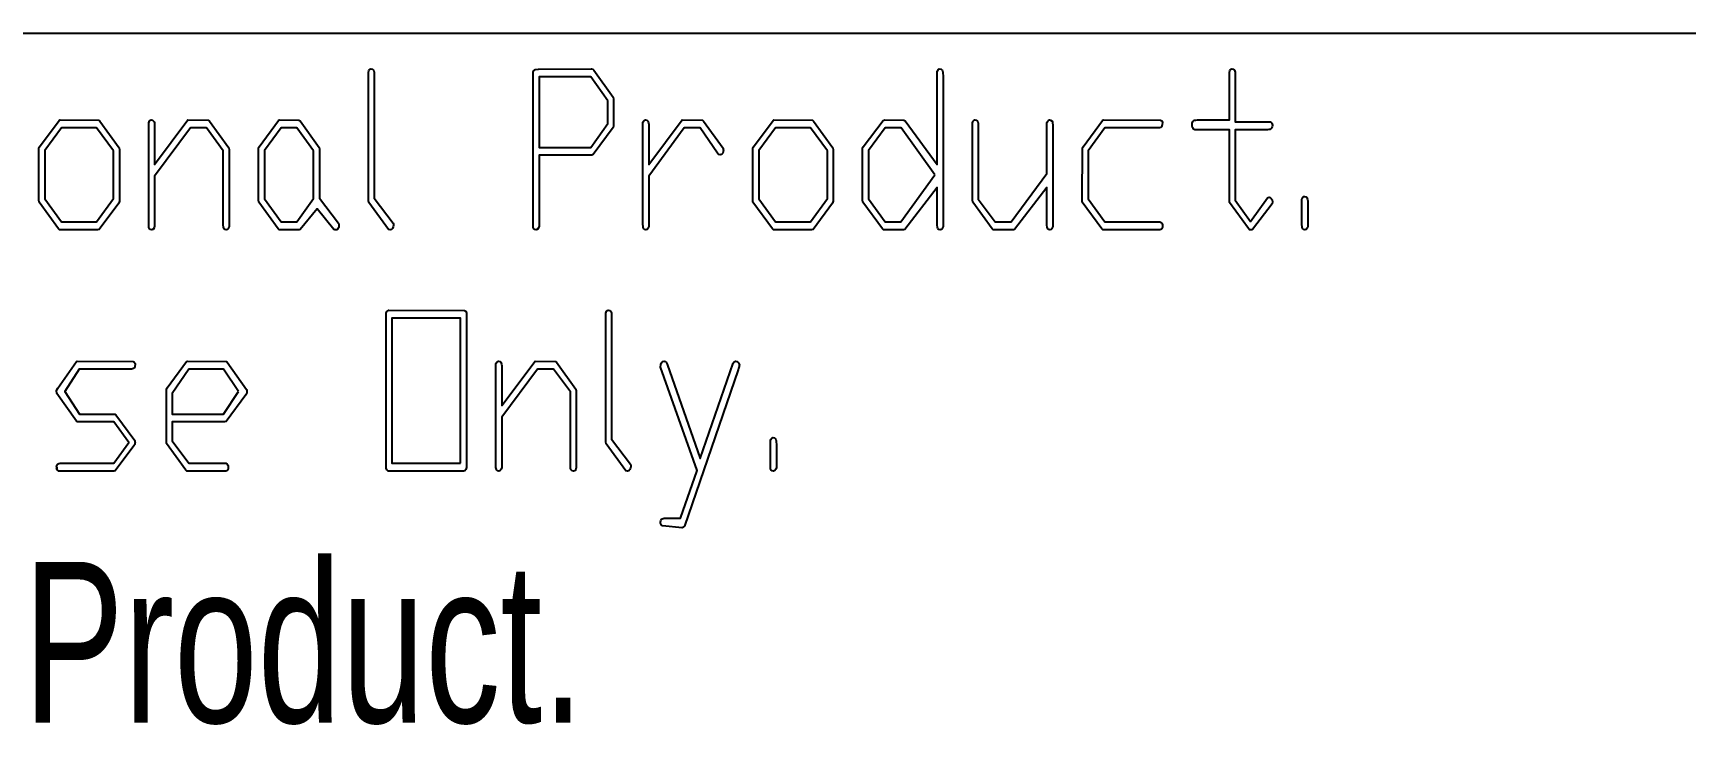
# Model space of a CAD drawing. Header units: millimetres. Extents: x 0 to 220, y -29 to 200.
# Drawn here: x 57.12 to 106.8, y -20.79 to 0 of the extents above; entities that cross this region are included whole.
import ezdxf

# ---------------------------------------------------------------- set-up
doc = ezdxf.new("R2010")
doc.units = ezdxf.units.MM
doc.styles.add('SLDTEXTSTYLE0', font='TXT', dxfattribs={"width": 0.7})

msp = doc.modelspace()

# ---------------------------------------------------------------- linework, layer by layer
at = {"color": 7, "linetype": 'Continuous'}
msp.add_line((0, 0), (220, 0), dxfattribs=at)
at = {"color": 7, "linetype": 'Continuous', "flags": 128}
for points in [[(67.35, -1.114), (67.361, -1.138), (67.369, -1.172), (67.374, -1.219), (67.376, -1.276), (67.376, -1.276), (67.376, -4.96), (67.376, -4.96), (67.94, -5.709), (67.94, -5.709), (67.951, -5.742), (67.954, -5.774), (67.954, -5.774), (67.948, -5.824), (67.928, -5.87), (67.895, -5.901), (67.849, -5.912), (67.849, -5.912), (67.806, -5.906), (67.806, -5.906), (67.214, -5.091), (67.214, -5.091), (67.199, -5.039), (67.199, -5.039), (67.199, -1.171), (67.199, -1.171), (67.21, -1.135), (67.226, -1.108), (67.246, -1.089), (67.271, -1.079), (67.271, -1.079), (67.318, -1.088), (67.35, -1.114)], [(73.979, -1.118), (74.558, -1.93), (74.558, -1.93), (74.567, -1.989), (74.567, -1.989), (74.567, -2.794), (74.567, -2.794), (74.557, -2.84), (74.557, -2.84), (73.957, -3.652), (73.957, -3.652), (73.913, -3.672), (73.913, -3.672), (72.327, -3.672), (72.327, -3.672), (72.327, -5.803), (72.327, -5.803), (72.312, -5.856), (72.281, -5.899), (72.281, -5.899), (72.265, -5.908), (72.239, -5.912), (72.239, -5.912), (72.201, -5.905), (72.174, -5.883), (72.164, -5.864), (72.156, -5.839), (72.152, -5.807), (72.151, -5.768), (72.151, -5.768), (72.151, -1.177), (72.151, -1.177), (72.16, -1.148), (72.174, -1.123), (72.191, -1.104), (72.213, -1.091), (72.213, -1.091), (72.314, -1.085), (72.314, -1.085), (73.902, -1.079), (73.902, -1.079), (73.948, -1.089), (73.979, -1.118)], [(74.391, -2.034), (73.886, -1.314), (73.886, -1.314), (72.327, -1.314), (72.327, -1.314), (72.327, -3.436), (72.327, -3.436), (73.881, -3.436), (73.881, -3.436), (74.391, -2.717), (74.391, -2.717), (74.391, -2.034)], [(84.445, -1.114), (84.456, -1.138), (84.464, -1.172), (84.469, -1.219), (84.47, -1.276), (84.47, -1.276), (84.47, -5.807), (84.47, -5.807), (84.46, -5.853), (84.442, -5.885), (84.416, -5.906), (84.382, -5.912), (84.382, -5.912), (84.347, -5.904), (84.318, -5.881), (84.3, -5.838), (84.294, -5.773), (84.294, -5.773), (84.294, -4.645), (84.294, -4.645), (83.321, -5.906), (83.321, -5.906), (83.287, -5.912), (83.287, -5.912), (82.678, -5.912), (82.678, -5.912), (82.649, -5.886), (82.649, -5.886), (82.058, -5.082), (82.058, -5.082), (82.054, -5.017), (82.054, -5.017), (82.054, -3.461), (82.054, -3.461), (82.073, -3.415), (82.073, -3.415), (82.668, -2.624), (82.668, -2.624), (82.717, -2.611), (82.717, -2.611), (83.297, -2.618), (83.297, -2.618), (83.336, -2.638), (83.336, -2.638), (84.294, -3.953), (84.294, -3.953), (84.294, -1.165), (84.294, -1.165), (84.306, -1.132), (84.32, -1.106), (84.338, -1.089), (84.358, -1.079), (84.358, -1.079), (84.411, -1.088), (84.445, -1.114)], [(93.228, -1.116), (93.239, -1.141), (93.247, -1.177), (93.252, -1.225), (93.253, -1.285), (93.253, -1.285), (93.253, -2.67), (93.253, -2.67), (94.304, -2.67), (94.304, -2.67), (94.33, -2.685), (94.35, -2.706), (94.364, -2.734), (94.372, -2.768), (94.372, -2.768), (94.364, -2.817), (94.342, -2.863), (94.324, -2.882), (94.298, -2.895), (94.264, -2.903), (94.222, -2.906), (94.222, -2.906), (93.253, -2.906), (93.253, -2.906), (93.253, -5.025), (93.253, -5.025), (93.711, -5.659), (93.711, -5.659), (94.222, -4.953), (94.222, -4.953), (94.245, -4.938), (94.27, -4.933), (94.27, -4.933), (94.304, -4.942), (94.338, -4.971), (94.363, -5.014), (94.372, -5.069), (94.372, -5.069), (94.362, -5.131), (94.362, -5.131), (93.774, -5.9), (93.774, -5.9), (93.754, -5.909), (93.721, -5.912), (93.721, -5.912), (93.684, -5.912), (93.684, -5.912), (93.65, -5.873), (93.65, -5.873), (93.081, -5.088), (93.081, -5.088), (93.077, -5.022), (93.077, -5.022), (93.077, -2.906), (93.077, -2.906), (92.039, -2.906), (92.039, -2.906), (92.018, -2.901), (92, -2.888), (91.984, -2.866), (91.971, -2.836), (91.971, -2.836), (91.96, -2.795), (91.957, -2.758), (91.957, -2.758), (91.963, -2.705), (91.983, -2.657), (92.002, -2.637), (92.031, -2.622), (92.071, -2.614), (92.121, -2.611), (92.121, -2.611), (93.077, -2.611), (93.077, -2.611), (93.077, -1.172), (93.077, -1.172), (93.086, -1.136), (93.101, -1.108), (93.12, -1.09), (93.146, -1.079), (93.146, -1.079), (93.195, -1.088), (93.228, -1.116)], [(59.124, -2.643), (59.704, -3.447), (59.704, -3.447), (59.713, -3.506), (59.713, -3.506), (59.713, -5.056), (59.713, -5.056), (59.694, -5.108), (59.694, -5.108), (59.105, -5.906), (59.105, -5.906), (59.057, -5.912), (59.057, -5.912), (57.913, -5.912), (57.913, -5.912), (57.885, -5.886), (57.885, -5.886), (57.301, -5.082), (57.301, -5.082), (57.296, -5.017), (57.296, -5.017), (57.296, -3.461), (57.296, -3.461), (57.315, -3.415), (57.315, -3.415), (57.904, -2.624), (57.904, -2.624), (57.933, -2.611), (57.933, -2.611), (59.091, -2.618), (59.091, -2.618), (59.124, -2.643)], [(59.536, -3.54), (59.031, -2.847), (59.031, -2.847), (57.978, -2.847), (57.978, -2.847), (57.473, -3.534), (57.473, -3.534), (57.473, -4.983), (57.473, -4.983), (57.978, -5.676), (57.978, -5.676), (59.031, -5.676), (59.031, -5.676), (59.536, -4.975), (59.536, -4.975), (59.536, -3.54)], [(62.419, -2.643), (63.004, -3.447), (63.004, -3.447), (63.014, -3.506), (63.014, -3.506), (63.014, -5.807), (63.014, -5.807), (63.004, -5.853), (62.985, -5.885), (62.96, -5.906), (62.925, -5.912), (62.925, -5.912), (62.89, -5.904), (62.862, -5.879), (62.844, -5.834), (62.837, -5.767), (62.837, -5.767), (62.837, -3.536), (62.837, -3.536), (62.332, -2.847), (62.332, -2.847), (61.847, -2.847), (61.847, -2.847), (60.774, -4.297), (60.774, -4.297), (60.774, -5.806), (60.774, -5.806), (60.76, -5.856), (60.728, -5.899), (60.728, -5.899), (60.711, -5.908), (60.686, -5.912), (60.686, -5.912), (60.648, -5.905), (60.62, -5.883), (60.61, -5.864), (60.603, -5.839), (60.599, -5.807), (60.597, -5.768), (60.597, -5.768), (60.597, -2.703), (60.597, -2.703), (60.606, -2.667), (60.623, -2.641), (60.644, -2.621), (60.673, -2.611), (60.673, -2.611), (60.712, -2.619), (60.744, -2.645), (60.757, -2.667), (60.767, -2.701), (60.772, -2.747), (60.774, -2.805), (60.774, -2.805), (60.774, -3.946), (60.774, -3.946), (61.775, -2.611), (61.775, -2.611), (62.385, -2.618), (62.385, -2.618), (62.419, -2.643)], [(65.143, -2.637), (65.716, -3.441), (65.716, -3.441), (65.725, -3.481), (65.725, -3.481), (65.725, -4.958), (65.725, -4.958), (66.298, -5.71), (66.298, -5.71), (66.309, -5.756), (66.313, -5.781), (66.313, -5.781), (66.312, -5.804), (66.308, -5.821), (66.308, -5.821), (66.297, -5.853), (66.284, -5.88), (66.266, -5.899), (66.246, -5.912), (66.246, -5.912), (66.214, -5.911), (66.188, -5.909), (66.168, -5.906), (66.156, -5.9), (66.156, -5.9), (65.658, -5.282), (65.658, -5.282), (65.151, -5.907), (65.151, -5.907), (65.118, -5.912), (65.118, -5.912), (64.515, -5.912), (64.515, -5.912), (64.487, -5.886), (64.487, -5.886), (63.903, -5.082), (63.903, -5.082), (63.898, -5.017), (63.898, -5.017), (63.898, -3.461), (63.898, -3.461), (63.917, -3.415), (63.917, -3.415), (64.495, -2.624), (64.495, -2.624), (64.523, -2.611), (64.523, -2.611), (65.106, -2.618), (65.106, -2.618), (65.143, -2.637)], [(65.549, -3.54), (65.051, -2.847), (65.051, -2.847), (64.572, -2.847), (64.572, -2.847), (64.075, -3.534), (64.075, -3.534), (64.075, -4.983), (64.075, -4.983), (64.572, -5.676), (64.572, -5.676), (65.051, -5.676), (65.051, -5.676), (65.549, -4.975), (65.549, -4.975), (65.549, -3.54)], [(77.272, -2.644), (77.857, -3.464), (77.857, -3.464), (77.865, -3.499), (77.867, -3.524), (77.867, -3.524), (77.866, -3.552), (77.862, -3.571), (77.862, -3.571), (77.847, -3.607), (77.827, -3.634), (77.801, -3.653), (77.77, -3.664), (77.77, -3.664), (77.726, -3.651), (77.688, -3.614), (77.688, -3.614), (77.166, -2.847), (77.166, -2.847), (76.687, -2.847), (76.687, -2.847), (75.628, -4.297), (75.628, -4.297), (75.628, -5.806), (75.628, -5.806), (75.615, -5.856), (75.582, -5.899), (75.582, -5.899), (75.566, -5.908), (75.54, -5.912), (75.54, -5.912), (75.502, -5.905), (75.475, -5.883), (75.465, -5.864), (75.457, -5.839), (75.453, -5.807), (75.452, -5.768), (75.452, -5.768), (75.452, -2.703), (75.452, -2.703), (75.461, -2.667), (75.477, -2.641), (75.499, -2.621), (75.527, -2.611), (75.527, -2.611), (75.567, -2.619), (75.599, -2.645), (75.612, -2.667), (75.621, -2.701), (75.627, -2.747), (75.628, -2.805), (75.628, -2.805), (75.628, -3.946), (75.628, -3.946), (76.629, -2.611), (76.629, -2.611), (77.238, -2.618), (77.238, -2.618), (77.272, -2.644)], [(80.581, -2.643), (81.16, -3.447), (81.16, -3.447), (81.169, -3.506), (81.169, -3.506), (81.169, -5.056), (81.169, -5.056), (81.15, -5.108), (81.15, -5.108), (80.562, -5.906), (80.562, -5.906), (80.514, -5.912), (80.514, -5.912), (79.37, -5.912), (79.37, -5.912), (79.341, -5.886), (79.341, -5.886), (78.757, -5.082), (78.757, -5.082), (78.753, -5.017), (78.753, -5.017), (78.753, -3.461), (78.753, -3.461), (78.772, -3.415), (78.772, -3.415), (79.361, -2.624), (79.361, -2.624), (79.389, -2.611), (79.389, -2.611), (80.548, -2.618), (80.548, -2.618), (80.581, -2.643)], [(80.993, -3.54), (80.488, -2.847), (80.488, -2.847), (79.434, -2.847), (79.434, -2.847), (78.929, -3.534), (78.929, -3.534), (78.929, -4.983), (78.929, -4.983), (79.434, -5.676), (79.434, -5.676), (80.488, -5.676), (80.488, -5.676), (80.993, -4.975), (80.993, -4.975), (80.993, -3.54)], [(84.22, -4.262), (83.209, -2.847), (83.209, -2.847), (82.729, -2.847), (82.729, -2.847), (82.23, -3.534), (82.23, -3.534), (82.23, -4.983), (82.23, -4.983), (82.729, -5.676), (82.729, -5.676), (83.203, -5.676), (83.203, -5.676), (84.22, -4.262)], [(85.503, -2.648), (85.516, -2.672), (85.524, -2.706), (85.53, -2.753), (85.531, -2.81), (85.531, -2.81), (85.531, -4.995), (85.531, -4.995), (86.036, -5.676), (86.036, -5.676), (86.522, -5.676), (86.522, -5.676), (87.595, -4.22), (87.595, -4.22), (87.595, -2.711), (87.595, -2.711), (87.604, -2.677), (87.619, -2.649), (87.64, -2.628), (87.666, -2.611), (87.666, -2.611), (87.705, -2.619), (87.747, -2.643), (87.747, -2.643), (87.758, -2.668), (87.765, -2.704), (87.77, -2.75), (87.771, -2.807), (87.771, -2.807), (87.771, -5.807), (87.771, -5.807), (87.761, -5.853), (87.743, -5.885), (87.717, -5.906), (87.683, -5.912), (87.683, -5.912), (87.648, -5.904), (87.619, -5.881), (87.601, -5.838), (87.595, -5.773), (87.595, -5.773), (87.595, -4.645), (87.595, -4.645), (86.622, -5.906), (86.622, -5.906), (86.588, -5.912), (86.588, -5.912), (85.979, -5.912), (85.979, -5.912), (85.95, -5.886), (85.95, -5.886), (85.365, -5.082), (85.365, -5.082), (85.355, -5.017), (85.355, -5.017), (85.355, -2.696), (85.355, -2.696), (85.364, -2.668), (85.379, -2.645), (85.398, -2.626), (85.424, -2.611), (85.424, -2.611), (85.47, -2.62), (85.503, -2.648)], [(91.008, -2.617), (91.044, -2.642), (91.065, -2.684), (91.065, -2.684), (91.061, -2.753), (91.05, -2.802), (91.05, -2.802), (91.032, -2.821), (91.009, -2.836), (90.981, -2.844), (90.949, -2.847), (90.949, -2.847), (89.33, -2.847), (89.33, -2.847), (88.833, -3.54), (88.833, -3.54), (88.833, -4.984), (88.833, -4.984), (89.331, -5.676), (89.331, -5.676), (90.989, -5.676), (90.989, -5.676), (91.011, -5.682), (91.029, -5.695), (91.045, -5.713), (91.056, -5.738), (91.056, -5.738), (91.067, -5.767), (91.071, -5.794), (91.071, -5.794), (91.065, -5.834), (91.049, -5.873), (91.035, -5.89), (91.016, -5.902), (90.991, -5.909), (90.96, -5.912), (90.96, -5.912), (89.269, -5.912), (89.269, -5.912), (89.241, -5.886), (89.241, -5.886), (88.656, -5.082), (88.656, -5.082), (88.656, -5.017), (88.656, -5.017), (88.66, -3.461), (88.66, -3.461), (88.68, -3.415), (88.68, -3.415), (89.263, -2.624), (89.263, -2.624), (89.291, -2.611), (89.291, -2.611), (91.008, -2.617)], [(95.409, -4.945), (95.42, -4.968), (95.428, -5.001), (95.433, -5.046), (95.435, -5.102), (95.435, -5.102), (95.435, -5.81), (95.435, -5.81), (95.421, -5.858), (95.388, -5.899), (95.388, -5.899), (95.372, -5.908), (95.346, -5.912), (95.346, -5.912), (95.308, -5.905), (95.281, -5.884), (95.271, -5.866), (95.263, -5.841), (95.26, -5.81), (95.258, -5.772), (95.258, -5.772), (95.258, -4.999), (95.258, -4.999), (95.269, -4.961), (95.285, -4.932), (95.306, -4.916), (95.333, -4.91), (95.333, -4.91), (95.377, -4.918), (95.409, -4.945)], [(70.084, -8.335), (70.106, -8.346), (70.123, -8.361), (70.137, -8.385), (70.146, -8.415), (70.146, -8.415), (70.146, -8.526), (70.146, -8.526), (70.146, -13.058), (70.146, -13.058), (70.129, -13.115), (70.094, -13.156), (70.094, -13.156), (70.06, -13.163), (70.06, -13.163), (67.792, -13.163), (67.792, -13.163), (67.753, -13.128), (67.73, -13.077), (67.73, -13.077), (67.73, -12.946), (67.73, -12.946), (67.73, -8.421), (67.73, -8.421), (67.741, -8.391), (67.757, -8.365), (67.781, -8.345), (67.812, -8.329), (67.812, -8.329), (70.084, -8.335)], [(74.483, -8.365), (74.494, -8.389), (74.502, -8.423), (74.507, -8.469), (74.508, -8.526), (74.508, -8.526), (74.508, -12.21), (74.508, -12.21), (75.072, -12.959), (75.072, -12.959), (75.083, -12.992), (75.087, -13.024), (75.087, -13.024), (75.08, -13.074), (75.06, -13.12), (75.028, -13.152), (74.982, -13.163), (74.982, -13.163), (74.939, -13.156), (74.939, -13.156), (74.346, -12.342), (74.346, -12.342), (74.332, -12.289), (74.332, -12.289), (74.332, -8.421), (74.332, -8.421), (74.343, -8.385), (74.358, -8.358), (74.379, -8.339), (74.403, -8.329), (74.403, -8.329), (74.45, -8.338), (74.483, -8.365)], [(69.97, -12.927), (69.97, -8.565), (69.97, -8.565), (67.906, -8.565), (67.906, -8.565), (67.906, -12.927), (67.906, -12.927), (69.97, -12.927)], [(60.133, -9.867), (60.162, -9.892), (60.184, -9.934), (60.184, -9.934), (60.184, -9.976), (60.181, -10.009), (60.177, -10.035), (60.171, -10.052), (60.171, -10.052), (60.156, -10.072), (60.136, -10.086), (60.109, -10.095), (60.077, -10.097), (60.077, -10.097), (58.51, -10.097), (58.51, -10.097), (58.071, -10.775), (58.071, -10.775), (58.513, -11.453), (58.513, -11.453), (59.579, -11.453), (59.579, -11.453), (59.612, -11.478), (59.612, -11.478), (60.175, -12.248), (60.175, -12.248), (60.183, -12.282), (60.184, -12.311), (60.184, -12.311), (60.183, -12.33), (60.175, -12.361), (60.175, -12.361), (60.151, -12.405), (60.151, -12.405), (59.59, -13.156), (59.59, -13.156), (59.543, -13.163), (59.543, -13.163), (57.883, -13.163), (57.883, -13.163), (57.85, -13.136), (57.827, -13.09), (57.827, -13.09), (57.839, -13.079), (57.843, -13.067), (57.839, -13.056), (57.827, -13.045), (57.827, -13.045), (57.834, -12.991), (57.855, -12.955), (57.873, -12.942), (57.898, -12.934), (57.931, -12.929), (57.97, -12.927), (57.97, -12.927), (59.547, -12.927), (59.547, -12.927), (59.997, -12.304), (59.997, -12.304), (59.548, -11.689), (59.548, -11.689), (58.453, -11.689), (58.453, -11.689), (58.42, -11.662), (58.42, -11.662), (57.836, -10.835), (57.836, -10.835), (57.829, -10.808), (57.827, -10.769), (57.827, -10.769), (57.828, -10.74), (57.831, -10.722), (57.831, -10.722), (57.86, -10.675), (57.86, -10.675), (58.422, -9.874), (58.422, -9.874), (58.45, -9.862), (58.45, -9.862), (60.133, -9.867)], [(62.954, -9.895), (63.533, -10.715), (63.533, -10.715), (63.541, -10.737), (63.543, -10.775), (63.543, -10.775), (63.542, -10.808), (63.538, -10.829), (63.538, -10.829), (63.514, -10.876), (63.514, -10.876), (62.924, -11.676), (62.924, -11.676), (62.876, -11.689), (62.876, -11.689), (61.304, -11.689), (61.304, -11.689), (61.304, -12.253), (61.304, -12.253), (61.804, -12.927), (61.804, -12.927), (62.91, -12.927), (62.91, -12.927), (62.953, -12.953), (62.975, -12.986), (62.984, -13.019), (62.987, -13.045), (62.987, -13.045), (62.983, -13.096), (62.968, -13.133), (62.944, -13.155), (62.911, -13.163), (62.911, -13.163), (61.745, -13.163), (61.745, -13.163), (61.715, -13.137), (61.715, -13.137), (61.132, -12.333), (61.132, -12.333), (61.128, -12.267), (61.128, -12.267), (61.128, -10.712), (61.128, -10.712), (61.147, -10.666), (61.147, -10.666), (61.735, -9.874), (61.735, -9.874), (61.764, -9.862), (61.764, -9.862), (62.921, -9.868), (62.921, -9.868), (62.954, -9.895)], [(72.852, -9.894), (73.437, -10.698), (73.437, -10.698), (73.447, -10.757), (73.447, -10.757), (73.447, -13.058), (73.447, -13.058), (73.437, -13.104), (73.419, -13.136), (73.393, -13.156), (73.359, -13.163), (73.359, -13.163), (73.324, -13.154), (73.295, -13.129), (73.277, -13.084), (73.271, -13.017), (73.271, -13.017), (73.271, -10.786), (73.271, -10.786), (72.766, -10.097), (72.766, -10.097), (72.28, -10.097), (72.28, -10.097), (71.207, -11.547), (71.207, -11.547), (71.207, -13.057), (71.207, -13.057), (71.194, -13.106), (71.161, -13.15), (71.161, -13.15), (71.145, -13.159), (71.119, -13.163), (71.119, -13.163), (71.081, -13.155), (71.054, -13.133), (71.044, -13.115), (71.036, -13.09), (71.032, -13.058), (71.031, -13.019), (71.031, -13.019), (71.031, -9.954), (71.031, -9.954), (71.04, -9.918), (71.056, -9.891), (71.078, -9.872), (71.106, -9.862), (71.106, -9.862), (71.146, -9.87), (71.178, -9.896), (71.191, -9.918), (71.2, -9.952), (71.206, -9.998), (71.207, -10.056), (71.207, -10.056), (71.207, -11.196), (71.207, -11.196), (72.209, -9.862), (72.209, -9.862), (72.818, -9.868), (72.818, -9.868), (72.852, -9.894)], [(76.146, -9.895), (76.174, -9.956), (76.174, -9.956), (77.166, -12.788), (77.166, -12.788), (78.167, -9.921), (78.167, -9.921), (78.196, -9.884), (78.237, -9.862), (78.237, -9.862), (78.274, -9.867), (78.303, -9.886), (78.325, -9.915), (78.34, -9.956), (78.34, -9.956), (78.356, -9.961), (78.361, -9.967), (78.356, -9.975), (78.34, -9.984), (78.34, -9.984), (78.34, -9.996), (78.34, -10.004), (78.34, -10.004), (78.338, -10.025), (78.334, -10.05), (78.324, -10.082), (78.312, -10.119), (78.312, -10.119), (76.697, -14.824), (76.697, -14.824), (76.667, -14.853), (76.627, -14.872), (76.627, -14.872), (76.043, -14.813), (76.043, -14.813), (76.008, -14.785), (75.987, -14.746), (75.987, -14.746), (75.983, -14.726), (75.982, -14.701), (75.982, -14.701), (75.99, -14.646), (76.013, -14.609), (76.031, -14.595), (76.057, -14.585), (76.088, -14.579), (76.126, -14.577), (76.126, -14.577), (76.575, -14.577), (76.575, -14.577), (77.077, -13.151), (77.077, -13.151), (75.982, -10.038), (75.982, -10.038), (75.99, -9.965), (76.01, -9.909), (76.043, -9.874), (76.085, -9.862), (76.085, -9.862), (76.115, -9.87), (76.146, -9.895)], [(63.298, -10.772), (62.844, -10.097), (62.844, -10.097), (61.803, -10.097), (61.803, -10.097), (61.304, -10.829), (61.304, -10.829), (61.304, -11.453), (61.304, -11.453), (62.839, -11.453), (62.839, -11.453), (63.299, -10.772)], [(79.434, -12.195), (79.445, -12.218), (79.454, -12.252), (79.458, -12.297), (79.46, -12.352), (79.46, -12.352), (79.46, -13.06), (79.46, -13.06), (79.446, -13.108), (79.414, -13.15), (79.414, -13.15), (79.397, -13.159), (79.372, -13.163), (79.372, -13.163), (79.334, -13.155), (79.306, -13.134), (79.296, -13.117), (79.289, -13.092), (79.285, -13.06), (79.283, -13.023), (79.283, -13.023), (79.283, -12.25), (79.283, -12.25), (79.294, -12.211), (79.311, -12.183), (79.332, -12.166), (79.359, -12.16), (79.359, -12.16), (79.403, -12.169), (79.434, -12.195)]]:
    msp.add_lwpolyline(points, dxfattribs=at)

# ---------------------------------------------------------------- texts
at = {"color": 7, "linetype": 'Continuous', "insert": (0, -15.892), "char_height": 4.83362, "attachment_point": 1, "style": 'SLDTEXTSTYLE0'}
msp.add_mtext('SOLIDWORKS Educational Product.', dxfattribs=at)

doc.saveas('drawing.dxf')
